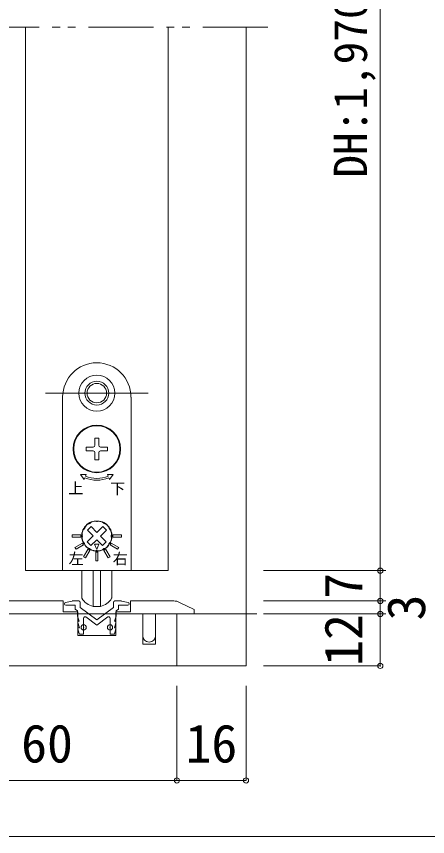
# Model space of a CAD drawing. Units: millimetres on the paper, enlarged 10 times, with parts at other scales. Extents: x -2000 to 2000, y -1385 to 1385.
# Drawn here: x -1176 to -860, y -68 to 564 of the extents above; entities that cross this region are included whole.
import ezdxf
from ezdxf.enums import TextEntityAlignment as Align

# ---------------------------------------------------------------- set-up
doc = ezdxf.new("R2010")
doc.units = ezdxf.units.MM
doc.header["$LTSCALE"] = 10
doc.header["$PDMODE"] = 32
doc.header["$PDSIZE"] = 4
doc.linetypes.add('DOUBLE_CHAIN1', pattern=[8.8, 5, -1, 0.6, -0.6, 0.6, -1])
doc.linetypes.add('USER1', pattern=[19.05, 12.7, -6.35])
doc.layers.add('1-1_0', color=7, linetype='Continuous', lineweight=20)
doc.layers.add('2-0_18', color=7, linetype='Continuous', lineweight=18)
doc.styles.add('ＭＳ ゴシック', font='')
doc.styles.get('ＭＳ ゴシック').set_extended_font_data('MS Gothic')

msp = doc.modelspace()

# ---------------------------------------------------------------- linework, layer by layer
at = {"layer": '1-1_0'}
msp.add_lwpolyline([(380, -67.5), (-1950, -67.5), (-1950, 1335)], dxfattribs=at)
at = {"layer": '2-0_18', "linetype": 'DOUBLE_CHAIN1', "lineweight": 20}
msp.add_line((-982.78, 555.55), (-1522.78, 555.55), dxfattribs=at)
at = {"layer": '2-0_18', "lineweight": 20}
for p, q in [((-1169.45, 555.55), (-1169.45, 137.22)), ((-1059.45, 555.55), (-1059.45, 137.22)), ((-999.45, 555.55), (-999.45, 63.89)), ((-1169.45, 137.22), (-1059.45, 137.22)), ((-1173.75, 113.89), (-1221.95, 113.89)), ((-1173.75, 113.89), (-1140.28, 113.89)), ((-1133.55, 113.86), (-1138.66, 112.73)), ((-1133.34, 113.89), (-1128.22, 113.89)), ((-1095.56, 113.89), (-1100.67, 113.89)), ((-1095.34, 113.86), (-1090.23, 112.73)), ((-1139.45, 111.55), (-1139.45, 111.75)), ((-1139.45, 111.75), (-1139.45, 111.55)), ((-1138.45, 110.55), (-1135, 110.55)), ((-1135, 110.55), (-1131.11, 110.55)), ((-1131.11, 107.64), (-1129.45, 106.39)), ((-1127.22, 112.89), (-1127.22, 108.89)), ((-1127.22, 108.89), (-1114.45, 99.3)), ((-1114.45, 99.3), (-1101.67, 108.89)), ((-1101.67, 112.89), (-1101.67, 108.89)), ((-1097.78, 107.64), (-1099.45, 106.39)), ((-1093.89, 110.55), (-1097.78, 110.55)), ((-1097.78, 107.64), (-1097.78, 110.55)), ((-1090.45, 110.55), (-1093.89, 110.55)), ((-1089.45, 111.75), (-1089.45, 111.55)), ((-991.11, 103.89), (-1371.11, 103.89)), ((-1129.11, 103.89), (-1176.11, 103.89)), ((-1176.11, 103.89), (-1159.78, 103.89)), ((-1129.45, 102.34), (-1129.45, 106.39)), ((-1129.4, 102.11), (-1127.96, 98.25)), ((-1114.45, 95.14), (-1123.01, 101.56)), ((-1114.45, 95.14), (-1105.88, 101.56)), ((-1099.49, 102.11), (-1100.95, 98.22)), ((-1079.11, 103.89), (-1099.78, 103.89)), ((-1099.45, 102.34), (-1099.45, 106.39)), ((-1079.11, 103.89), (-1079.11, 80.55)), ((-1052.78, 103.89), (-1069.11, 103.89)), ((-1052.78, 103.89), (-999.45, 103.89)), ((-1052.78, 103.89), (-991.11, 103.89)), ((-1052.78, 63.89), (-1052.78, 103.89)), ((-1039.45, 103.89), (-1052.78, 103.89)), ((-1129.16, 97.4), (-1127.91, 93.25)), ((-1128.52, 98.25), (-1127.96, 98.25)), ((-1124.61, 88.92), (-1124.61, 100.76)), ((-1104.28, 88.89), (-1104.28, 100.76)), ((-1100.34, 98.22), (-1100.95, 98.22)), ((-1099.7, 97.36), (-1100.95, 93.22)), ((-1128.06, 88.73), (-1129.16, 92.4)), ((-1128.52, 93.25), (-1127.91, 93.25)), ((-1100.34, 93.22), (-1100.95, 93.22)), ((-1100.8, 88.7), (-1099.7, 92.36)), ((-1127.42, 88.25), (-1125.28, 88.25)), ((-1101.44, 88.22), (-1103.61, 88.22)), ((-1506.11, 63.89), (-999.45, 63.89)), ((-1356.11, 63.89), (-1176.11, 63.89)), ((-1176.11, 63.89), (-1052.78, 63.89))]:
    msp.add_line(p, q, dxfattribs=at)
at = {"layer": '2-0_18', "color": 2, "linetype": 'USER1'}
msp.add_line((-1153.95, 273.89), (-1074.95, 273.89), dxfattribs=at)
at = {"layer": '2-0_18'}
for p, q in [((-1140.78, 270.89), (-1140.78, 137.22)), ((-1088.11, 137.22), (-1088.11, 270.89)), ((-1112.95, 239.22), (-1115.95, 239.22)), ((-1115.95, 233.72), (-1115.95, 239.22)), ((-1112.95, 233.72), (-1112.95, 239.22)), ((-1117.28, 229.39), (-1122.78, 229.39)), ((-1115.95, 222.55), (-1115.95, 228.05)), ((-1112.95, 222.55), (-1112.95, 228.05)), ((-1106.11, 232.39), (-1111.61, 232.39)), ((-1106.11, 229.39), (-1111.61, 229.39)), ((-1106.11, 232.39), (-1106.11, 229.39)), ((-1112.95, 222.55), (-1115.95, 222.55)), ((-1114.41, 166.72), (-1109.88, 171.14)), ((-1117.27, 163.92), (-1121.7, 168.45)), ((-1121.81, 159.5), (-1117.27, 163.92)), ((-1119.01, 156.64), (-1121.81, 159.5)), ((-1119.01, 156.64), (-1114.48, 161.06)), ((-1110.06, 156.53), (-1114.48, 161.06)), ((-1107.19, 159.32), (-1110.06, 156.53)), ((-1140.78, 137.22), (-1088.11, 137.22)), ((-1126.11, 116.78), (-1126.11, 137.22)), ((-1117.36, 137.22), (-1117.36, 109.71)), ((-1111.53, 137.22), (-1111.53, 109.71)), ((-1102.78, 137.22), (-1102.78, 116.78)), ((-1117.36, 109.71), (-1111.53, 109.71))]:
    msp.add_line(p, q, dxfattribs=at)
at = {"layer": '2-0_18', "color": 4, "lineweight": 9}
for p, q in [((-986.11, 137.22), (-891.81, 137.22)), ((-895.97, 137.22), (-895.97, 113.89)), ((-986.11, 113.89), (-891.81, 113.89)), ((-986.11, 113.89), (-895.97, 113.89)), ((-895.97, 113.89), (-895.97, 103.89)), ((-986.11, 103.89), (-891.81, 103.89)), ((-986.11, 103.89), (-895.97, 103.89)), ((-895.97, 103.89), (-895.97, 63.89)), ((-986.11, 63.89), (-895.97, 63.89)), ((-1052.78, 48.46), (-1052.78, -24.26)), ((-999.45, 48.46), (-999.45, -24.26)), ((-1252.78, -24.26), (-1052.78, -24.26)), ((-1052.78, -24.26), (-999.45, -24.26))]:
    msp.add_line(p, q, dxfattribs=at)
msp.add_lwpolyline([(-986.11, 137.22), (-895.97, 137.22), (-895.97, 901.04)], dxfattribs=at)
at = {"layer": '2-0_18'}
for points in [[(-1117.28, 232.39), (-1122.78, 232.39), (-1122.78, 229.39)], [(-1123.12, 209.95), (-1122.61, 211.18), (-1126.94, 211.18), (-1124.14, 207.48), (-1123.63, 208.71)], [(-1105.26, 208.71), (-1104.75, 207.48), (-1101.95, 211.18), (-1106.28, 211.18), (-1105.77, 209.95)], [(-1114.41, 166.72), (-1118.83, 171.25), (-1121.7, 168.45)], [(-1107.19, 159.32), (-1111.62, 163.85), (-1107.09, 168.28), (-1109.88, 171.14)]]:
    msp.add_lwpolyline(points, dxfattribs=at)
for points in [[(-1133.45, 163.05), (-1126.78, 163.05), (-1126.78, 164.72), (-1133.45, 164.72)], [(-1095.45, 164.72), (-1102.11, 164.72), (-1102.11, 163.05), (-1095.45, 163.05)], [(-1130.48, 153.67), (-1124.71, 157), (-1125.54, 158.44), (-1131.32, 155.11)], [(-1097.58, 155.11), (-1103.35, 158.44), (-1104.18, 157), (-1098.41, 153.67)], [(-1123.22, 147.02), (-1119.89, 152.79), (-1121.33, 153.62), (-1124.67, 147.85)], [(-1114.57, 153.55), (-1112.86, 157.53), (-1116.19, 157.57)], [(-1113.61, 151.55), (-1115.28, 151.55), (-1115.28, 144.89), (-1113.61, 144.89)], [(-1104.22, 147.85), (-1107.56, 153.62), (-1109, 152.79), (-1105.67, 147.02)]]:
    msp.add_lwpolyline(points, close=True, dxfattribs=at)
at = {"layer": '2-0_18', "lineweight": 20}
for points in [[(-1055.14, 113.89), (-1088.61, 113.89), (-1088.61, 105.55), (-1099.78, 105.55), (-1099.78, 87.22), (-1129.11, 87.22), (-1129.11, 105.55), (-1140.28, 105.55), (-1140.28, 113.89)], [(-1131.11, 107.64), (-1131.11, 109.31), (-1131.11, 110.55)], [(-1039.45, 103.89), (-1039.45, 107.22), (-1050.67, 112.83)], [(-1069.11, 103.89), (-1069.11, 80.55), (-1079.11, 80.55)]]:
    msp.add_lwpolyline(points, dxfattribs=at)
at = {"layer": '2-0_18'}
for centre, radius in [((-1114.45, 273.89), 13.83), ((-1114.45, 273.89), 9.17), ((-1114.45, 273.89), 7.5), ((-1114.45, 230.89), 18.33), ((-1114.45, 230.89), 17.83)]:
    msp.add_circle(centre, radius, dxfattribs=at)
for centre, radius, start, end in [((-1114.45, 270.89), 26.33, 0, 180), ((-1117.28, 233.72), 1.33, 270, 360), ((-1111.61, 233.72), 1.33, 180, 270), ((-1117.28, 228.05), 1.33, 360, 90), ((-1111.61, 228.05), 1.33, 90, 180), ((-1114.45, 230.89), 24, 247.5, 292.5), ((-1114.45, 230.89), 22.67, 247.5, 292.5), ((-1114.45, 163.89), 11.67, 98.90298, 201.09702), ((-1120.53, 169.33), 3.33, 138.17431, 168.71996), ((-1114.45, 163.89), 11.5, 130.42431, 138.17431), ((-1119.74, 170.1), 3.33, 99.87866, 130.42431), ((-1114.45, 163.89), 11.17, 116.90028, 121.69834), ((-1116.99, 171.65), 3.33, 108.17431, 138.71996), ((-1114.45, 163.89), 11.5, 100.42431, 108.17431), ((-1115.92, 171.92), 3.33, 69.87866, 100.42431), ((-1115.89, 173.11), 2.33, 72.61143, 98.90298), ((-1114.45, 177.72), 2.5, 252.61143, 287.38857), ((-1114.45, 163.89), 11.17, 86.90028, 91.69834), ((-1112.77, 171.88), 3.33, 78.17431, 108.71996), ((-1113, 173.11), 2.33, 81.09702, 107.38857), ((-1114.45, 163.89), 11.67, 338.90298, 81.09702), ((-1114.45, 163.89), 11.5, 70.42431, 78.17431), ((-1111.71, 171.58), 3.33, 39.87866, 70.42431), ((-1114.45, 163.89), 11.17, 56.90028, 61.69834), ((-1109, 169.97), 3.33, 48.17431, 78.71996), ((-1114.45, 163.89), 11.5, 40.42431, 48.17431), ((-1108.23, 169.18), 3.33, 9.87866, 40.42431), ((-1122.44, 165.56), 3.33, 168.17431, 198.71996), ((-1114.45, 163.89), 11.5, 160.42431, 168.17431), ((-1114.45, 163.89), 11.17, 176.90028, 181.69834), ((-1122.14, 166.62), 3.33, 129.87866, 160.42431), ((-1114.45, 163.89), 11.17, 146.90028, 151.69834), ((-1114.45, 163.89), 11.17, 26.90028, 31.69834), ((-1106.69, 166.43), 3.33, 18.17431, 48.71996), ((-1114.45, 163.89), 11.5, 10.42431, 18.17431), ((-1114.45, 163.89), 11.17, 356.90028, 1.69834), ((-1106.41, 165.36), 3.33, 339.87866, 10.42431), ((-1122.48, 162.41), 3.33, 159.87866, 190.42431), ((-1114.45, 163.89), 11.5, 190.42431, 198.17431), ((-1122.21, 161.34), 3.33, 198.17431, 228.71996), ((-1123.15, 160.53), 2.33, 201.09702, 227.38857), ((-1126.43, 156.97), 2.5, 12.61143, 47.38857), ((-1114.45, 163.89), 11.17, 206.90028, 211.69834), ((-1120.66, 158.59), 3.33, 189.87866, 220.42431), ((-1114.45, 163.89), 11.17, 326.90028, 331.69834), ((-1102.47, 156.97), 2.5, 132.61143, 167.38857), ((-1106.75, 161.15), 3.33, 309.87866, 340.42431), ((-1105.74, 160.53), 2.33, 312.61143, 338.90298), ((-1114.45, 163.89), 11.5, 340.42431, 348.17431), ((-1106.45, 162.21), 3.33, 348.17431, 18.71996), ((-1121.71, 158.03), 2.33, 192.61143, 218.90298), ((-1114.45, 163.89), 11.67, 218.90298, 321.09702), ((-1114.45, 163.89), 11.5, 220.42431, 228.17431), ((-1119.89, 157.8), 3.33, 228.17431, 258.71996), ((-1114.45, 163.89), 11.17, 236.90028, 241.69834), ((-1117.18, 156.19), 3.33, 219.87866, 250.42431), ((-1114.45, 163.89), 11.5, 250.42431, 258.17431), ((-1116.12, 155.89), 3.33, 258.17431, 288.71996), ((-1114.45, 163.89), 11.17, 266.90028, 271.69834), ((-1112.97, 155.85), 3.33, 249.87866, 280.42431), ((-1114.45, 163.89), 11.5, 280.42431, 288.17431), ((-1111.9, 156.13), 3.33, 288.17431, 318.71996), ((-1114.45, 163.89), 11.17, 296.90028, 301.69834), ((-1109.15, 157.67), 3.33, 279.87866, 310.42431), ((-1114.45, 163.89), 11.5, 310.42431, 318.17431), ((-1108.36, 158.44), 3.33, 318.17431, 348.71996), ((-1107.18, 158.03), 2.33, 321.09702, 347.38857), ((-1124.45, 116.78), 1.67, 180, 210.56067), ((-1114.4, 122.71), 13.33, 210.56067, 257.16143), ((-1114.49, 122.71), 13.33, 282.83857, 329.43933), ((-1104.45, 116.78), 1.67, 329.43933, 360)]:
    msp.add_arc(centre, radius, start, end, dxfattribs=at)
at = {"layer": '2-0_18', "lineweight": 20}
for centre, radius, start, end in [((-1133.34, 112.89), 1, 90, 102.52881), ((-1133.34, 112.89), 1, 90, 102.52881), ((-1133.34, 112.89), 1, 90, 102.52881), ((-1133.34, 112.89), 1, 90, 102.52881), ((-1128.22, 112.89), 1, 0, 90), ((-1100.67, 112.89), 1, 90, 180), ((-1095.56, 112.89), 1, 77.47119, 90), ((-1055.14, 103.89), 10, 63.43495, 90), ((-1138.45, 111.75), 1, 102.52881, 180), ((-1138.45, 111.55), 1, 180, 270), ((-1090.45, 111.55), 1, 270, 0), ((-1090.45, 111.75), 1, 0, 77.47119), ((-1128.78, 102.34), 0.667, 180, 200.55605), ((-1128.78, 102.34), 0.667, 180, 200.55605), ((-1128.78, 102.34), 0.667, 180, 200.55605), ((-1128.78, 102.34), 0.667, 180, 200.55605), ((-1123.61, 100.76), 1, 53.1301, 180), ((-1105.28, 100.76), 1, 0, 126.8699), ((-1100.11, 102.34), 0.667, 339.44395, 0), ((-1100.11, 102.34), 0.667, 339.44395, 0), ((-1100.11, 102.34), 0.667, 339.44395, 0), ((-1128.52, 97.59), 0.667, 90, 196.69924), ((-1100.34, 97.55), 0.667, 343.30076, 90), ((-1128.52, 92.59), 0.667, 90, 196.69924), ((-1127.42, 88.92), 0.667, 196.69924, 270), ((-1125.28, 88.92), 0.667, 270, 0), ((-1103.61, 88.89), 0.667, 180, 270), ((-1101.44, 88.89), 0.667, 270, 343.30076), ((-1100.34, 92.55), 0.667, 343.30076, 90), ((-1074.11, 87.22), 5, 180, 0)]:
    msp.add_arc(centre, radius, start, end, dxfattribs=at)
at = {"layer": '2-0_18', "color": 4}
for p in [(-895.97, 137.22), (-895.97, 113.89), (-895.97, 103.89), (-895.97, 63.89), (-1052.78, -24.26), (-999.45, -24.26)]:
    msp.add_point(p, dxfattribs=at)
at = {"layer": '2-0_18'}
for p in [(-1124.61, 93.56), (-1104.28, 93.56)]:
    msp.add_point(p, dxfattribs=at)

# ---------------------------------------------------------------- texts
at = {"layer": '2-0_18', "style": 'ＭＳ ゴシック'}
for s, height, p in [('DH:1,970', 25.66, (-898.48, 439.69)), ('7', 29.33, (-900.97, 115.55)), ('3', 29.33, (-852.6, 98.89)), ('12', 29.33, (-900.97, 63.89))]:
    msp.add_text(s, height=height, rotation=90, dxfattribs=at).set_placement(p, align=Align.BOTTOM_LEFT)
for s, height, p in [('上', 8.55, (-1136.52, 193.83)), ('下', 8.55, (-1104.2, 193.57)), ('左', 8.55, (-1136.21, 139.65)), ('右', 8.55, (-1102.23, 139.57)), ('60', 29.33, (-1172.78, -19.26)), ('16', 29.33, (-1046.11, -19.26))]:
    msp.add_text(s, height=height, dxfattribs=at).set_placement(p, align=Align.BOTTOM_LEFT)

doc.saveas('drawing.dxf')
